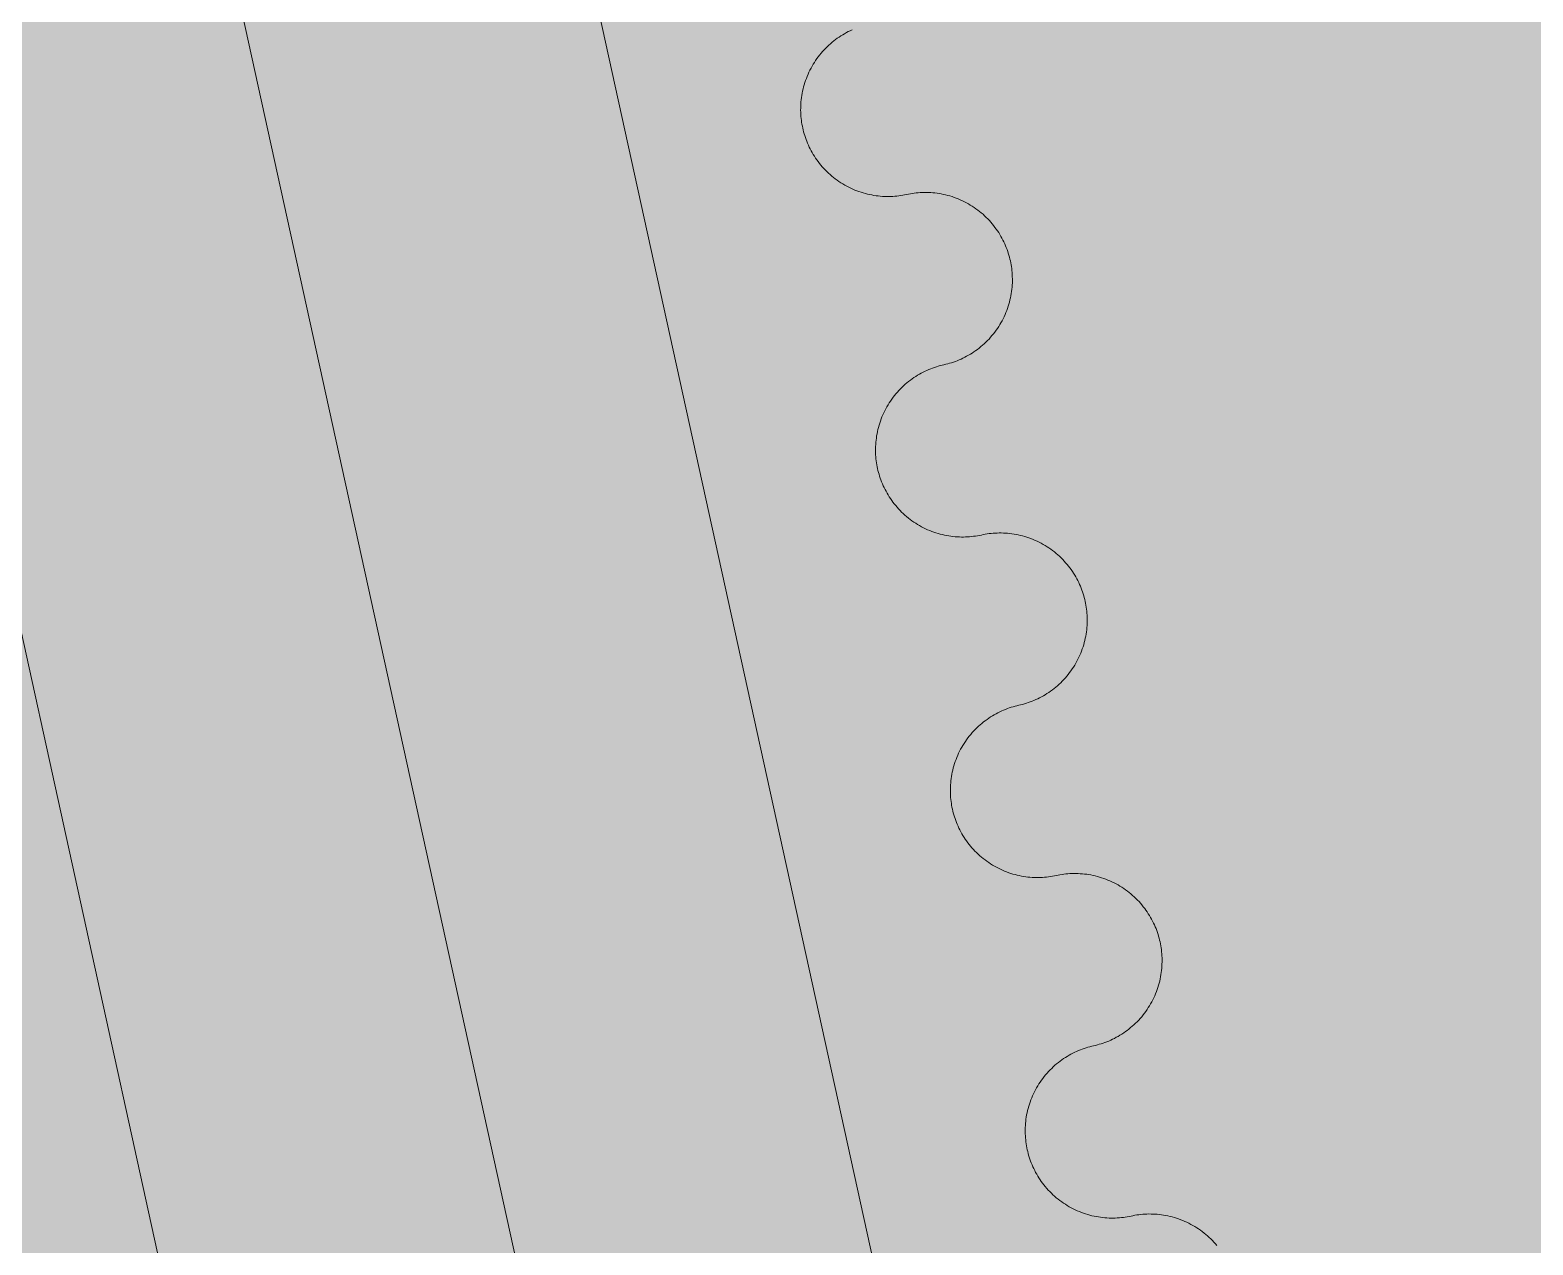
# Model space of a CAD drawing. Header units: millimetres. Extents: x 833941507 to 1669051331, y 817666127 to 1636299673.
# Drawn here: x 834549653.9 to 834549869.4, y 817982175.6 to 817982349.8 of the extents above; entities that cross this region are included whole.
import ezdxf

# ---------------------------------------------------------------- set-up
doc = ezdxf.new("R2010")
doc.units = ezdxf.units.MM
doc.header["$LTSCALE"] = 3
for name, color, linetype, lineweight in [('Hatch (LTC&CB)', 252, 'Continuous', 35), ('UAJ-23FLOR-h', 251, 'Continuous', 9), ('UAJ-42INFI', 1, 'Continuous', 18), ('UAJ-42INFI-h', 251, 'Continuous', 9)]:
    doc.layers.add(name, color=color, linetype=linetype, lineweight=lineweight)
doc.layers.add('UAJ-00XREF', color=7, linetype='Continuous')

# ---------------------------------------------------------------- blocks, each defined once
blk = doc.blocks.new('GBP-LTC-LB01')
at = {"layer": 'UAJ-23FLOR-h'}
h = blk.add_hatch(dxfattribs=at)
h.set_pattern_fill('EARTH,_O', color=256, scale=180, angle=45)
h.set_pattern_definition([(48.9989, (834576001.8, 818046085.3), (-112.727, 1612.5107), [1143, -1143]), (48.9989, (834575678.3, 818046366.6), (-112.727, 1612.5107), [1143, -1143]), (48.9989, (834575354.8, 818046647.8), (-112.727, 1612.5107), [1143, -1143]), (138.9989, (834575340.7, 818046849.3), (-1612.5107, -112.727), [1143, -1143]), (138.9989, (834575621.9, 818047172.8), (-1612.5107, -112.727), [1143, -1143]), (138.9989, (834575903.1, 818047496.3), (-1612.5107, -112.727), [1143, -1143])])
h.paths.add_polyline_path([(834572173.05, 818200349.17), (834310583.74, 818182062.08), (834331502.24, 817882831.69), (834364939.69, 817885169.23), (834473095.7, 818011283.6), (834480533.7, 818020120.4), (834485095.05, 818025709.55), (834491375.7, 818033619), (834497063.4, 818041013), (834493145.8, 818043678.7), (834512788.5, 818074029.25), (834518712.45, 818083675.25), (834526231.3, 818096325.1), (834534646.05, 818111073.05), (834545956, 818131981.3), (834557204.6, 818154198.8), (834564040, 818168496.8), (834570941.16, 818183576.43), (834578367.8, 818200696.3)])
h.paths.add_polyline_path([(834382131.31, 817956469.98), (834418268.73, 817958996.07), (834422062.41, 817963855.9), (834428403.04, 817964299.38), (834467239.2, 818010695.58), (834466445.21, 818021738.79), (834476097.72, 818035709.03), (834485267.1, 818048983.2), (834487014.89, 818051460.43), (834497268.33, 818067303.42), (834492893.38, 818129890.09), (834448056.59, 818126755.66), (834416896.58, 818105052.11), (834382061.37, 818080788.99), (834386167.45, 818022059.16), (834377588.38, 818021459.47)], flags=16)
edge = h.paths.add_edge_path(flags=16)
edge.add_line((834540292.29, 818142076.07), (834533466.32, 818141614.13))
edge.add_line((834533466.32, 818141614.13), (834523258.01, 818143862.71))
edge.add_line((834523258.01, 818143862.71), (834525896.87, 818155838.93))
edge.add_arc((834558382.43, 818267025.45), 115835.02, 237.2183981, 253.7131266, ccw=False)
edge.add_line((834495664.92, 818169638.25), (834498267.59, 818132356.98))
edge.add_line((834498267.59, 818132356.98), (834496346.42, 818130135.01))
edge.add_line((834496346.42, 818130135.01), (834492879.88, 818129892.67))
edge.add_line((834492879.88, 818129892.67), (834494229.58, 818110587.62))
edge.add_line((834494229.58, 818110587.62), (834496326.13, 818110708.38))
edge.add_line((834496326.13, 818110708.38), (834498420.21, 818080753.55))
edge.add_line((834498420.21, 818080753.55), (834498046.12, 818080727.4))
edge.add_line((834498046.12, 818080727.4), (834498254.52, 818077746.38))
edge.add_line((834498254.52, 818077746.38), (834503061.09, 818078082.4))
edge.add_line((834503061.09, 818078082.4), (834504979.52, 818081212.1))
edge.add_line((834504979.52, 818081212.1), (834509429.02, 818088470.93))
edge.add_line((834509429.02, 818088470.93), (834515217.16, 818097913.59))
edge.add_line((834515217.16, 818097913.59), (834526067.43, 818116415.54))
edge.add_line((834526067.43, 818116415.54), (834532489.2, 818127888.68))
edge.add_line((834532489.2, 818127888.68), (834534830.9, 818132146.3))
edge.add_line((834534830.9, 818132146.3), (834540292.29, 818142076.07))
h = blk.add_hatch(dxfattribs=at)
h.set_pattern_fill('EARTH,_O', color=256, scale=180, angle=45)
h.set_pattern_definition([(45.0000001, (-1082349.7, 54794.9), (-3e-06, 1616.4461018), [1143, -1143]), (45.0000001, (-1082652.8, 55098), (-3e-06, 1616.4461018), [1143, -1143]), (45.0000001, (-1082955.9, 55401.1), (-3e-06, 1616.4461018), [1143, -1143]), (135.0000001, (-1082955.9, 55603.1), (-1616.4461018, -3e-06), [1143, -1143]), (135.0000001, (-1082652.8, 55906.2), (-1616.4461018, -3e-06), [1143, -1143]), (135.0000001, (-1082349.7, 56209.3), (-1616.4461018, -3e-06), [1143, -1143])])
h.paths.add_polyline_path([(834669469.25, 818015499.17), (834651080.82, 818014213.79), (834651091.33, 818014066.03), (834669479.76, 818015351.52)], flags=16)
edge = h.paths.add_edge_path()
edge.add_arc((834611763.61, 818123015.07), 22001.28, 94.000719, 118.688683)
edge.add_line((834601201.89, 818142315.5), (834593918.34, 818141228.38))
edge.add_arc((834611768.4, 818123014.03), 25502.69, 93.997159, 134.421275, ccw=False)
edge.add_line((834609990.68, 818148454.69), (834618164.36, 818149025.84))
edge.add_line((834618164.36, 818149025.84), (834618408.29, 818145534.91))
edge.add_line((834618408.29, 818145534.91), (834616365.41, 818145392.16))
edge.add_line((834616365.41, 818145392.16), (834616609.39, 818141900.69))
edge.add_line((834616609.39, 818141900.69), (834611621.55, 818141552.15))
edge.add_line((834611621.55, 818141552.15), (834611377.61, 818145043.07))
edge.add_line((834611377.61, 818145043.07), (834610228.61, 818144962.74))
h.paths.add_polyline_path([(834673232.94, 818197365.88), (834607546.49, 818192773.89), (834599172.5, 818174435.3), (834588349.1, 818152374.5), (834578621.55, 818133890.65), (834568418.3, 818115665.3), (834556456.7, 818095618.3), (834546606.4, 818080041.6), (834532219.3, 818058623.75), (834523692.15, 818046595.75), (834515683.5, 818035708.5), (834508244.2, 818025929.9), (834500656.3, 818016266.1), (834489786.8, 818002934.1), (834483448.3, 817995421.3), (834478637.6, 817989841.7), (834458453.75, 817967379.3), (834441506.5, 817949096.36), (834383075.75, 817886437.08), (834482026.69, 817893354.51), (834551919.04, 817920008.6), (834634905.13, 817930637.13), (834634023, 817939309.35), (834633770.07, 817941795.89), (834633577.69, 817943687.02), (834508697.04, 817930983.61), (834507053.46, 817930191.44), (834506409.46, 817939426.96), (834507656.94, 817945566.73), (834503417.08, 818006767.03), (834503064.37, 818011762.67), (834514052.91, 818025791.94), (834520784.65, 818034889.35), (834526318.86, 818042436.94), (834532381.69, 818050705.63), (834536345.72, 818056472.68), (834542258.41, 818065225.62), (834550405.86, 818077286.91), (834561579, 818095001.96), (834574522.66, 818117080.03), (834587768.88, 818140310.21), (834609774.13, 818143594.98), (834610001.97, 818140335.89), (834634252.54, 818142031.47), (834636806.9, 818105492.47), (834642791.48, 818105913.75), (834646278.56, 818056032.58), (834640293.17, 818055614.16), (834643382.34, 818011424.91), (834641138.41, 818011267.96), (834645775.78, 817944927.87), (834639048.36, 817944243.52), (834640362.12, 817931328.11), (834651070.39, 817932706.91), (834650587.67, 817936476.13), (834685105.74, 817940896.86), (834685588.46, 817937127.64), (834691373.79, 817937868.57)])
blk = doc.blocks.new('inf_010')
at = {"layer": 'UAJ-42INFI'}
for points in [[(889561985.24, 757791458.69), (889561984.96, 757791458.65), (889561984.68, 757791458.62), (889561984.4, 757791458.59), (889561984.12, 757791458.57), (889561983.83, 757791458.56), (889561983.54, 757791458.55), (889561983.25, 757791458.55), (889561982.96, 757791458.56), (889561982.66, 757791458.57), (889561982.36, 757791458.6), (889561982.06, 757791458.62), (889561981.76, 757791458.66), (889561981.46, 757791458.7), (889561981.16, 757791458.76), (889561980.86, 757791458.82), (889561980.56, 757791458.88), (889561980.26, 757791458.96), (889561979.95, 757791459.04), (889561979.65, 757791459.13), (889561979.35, 757791459.23), (889561979.06, 757791459.34), (889561978.76, 757791459.45), (889561978.46, 757791459.57), (889561978.17, 757791459.7), (889561977.88, 757791459.84), (889561977.6, 757791459.99), (889561977.31, 757791460.14), (889561977.03, 757791460.3), (889561976.76, 757791460.47), (889561976.49, 757791460.64), (889561976.22, 757791460.83), (889561975.96, 757791461.02), (889561975.7, 757791461.21), (889561975.45, 757791461.42), (889561975.2, 757791461.63), (889561974.96, 757791461.84), (889561974.73, 757791462.06), (889561974.5, 757791462.29), (889561974.28, 757791462.52), (889561974.06, 757791462.76), (889561973.85, 757791463), (889561973.65, 757791463.25), (889561973.45, 757791463.5), (889561973.27, 757791463.75), (889561973.08, 757791464.01), (889561972.91, 757791464.27), (889561972.74, 757791464.54), (889561972.59, 757791464.8), (889561972.43, 757791465.07), (889561972.29, 757791465.34), (889561972.15, 757791465.62), (889561972.03, 757791465.89), (889561971.9, 757791466.17), (889561971.79, 757791466.45), (889561971.68, 757791466.73), (889561971.58, 757791467.01), (889561971.49, 757791467.29), (889561971.41, 757791467.57), (889561971.33, 757791467.84), (889561971.26, 757791468.12), (889561971.2, 757791468.4), (889561971.14, 757791468.68), (889561971.09, 757791468.95), (889561971.05, 757791469.23), (889561971.01, 757791469.5), (889561970.98, 757791469.78), (889561970.95, 757791470.06), (889561970.93, 757791470.34), (889561970.92, 757791470.63), (889561970.91, 757791470.92), (889561970.91, 757791471.21), (889561970.92, 757791471.51), (889561970.93, 757791471.8), (889561970.96, 757791472.1), (889561970.98, 757791472.4), (889561971.02, 757791472.7), (889561971.06, 757791473), (889561971.12, 757791473.3), (889561971.17, 757791473.6), (889561971.24, 757791473.91), (889561971.32, 757791474.21), (889561971.4, 757791474.51), (889561971.49, 757791474.81), (889561971.59, 757791475.11), (889561971.7, 757791475.41), (889561971.81, 757791475.7), (889561971.93, 757791476), (889561972.06, 757791476.29), (889561972.2, 757791476.58), (889561972.35, 757791476.87), (889561972.5, 757791477.15), (889561972.66, 757791477.43), (889561972.83, 757791477.7), (889561973, 757791477.98), (889561973.19, 757791478.24), (889561973.38, 757791478.5), (889561973.57, 757791478.76), (889561973.78, 757791479.01), (889561973.98, 757791479.26), (889561974.2, 757791479.5), (889561974.42, 757791479.74), (889561974.65, 757791479.96), (889561974.88, 757791480.19), (889561975.12, 757791480.4), (889561975.36, 757791480.61), (889561975.61, 757791480.81), (889561975.86, 757791481.01), (889561976.11, 757791481.2), (889561976.37, 757791481.38), (889561976.63, 757791481.55), (889561976.89, 757791481.72), (889561977.16, 757791481.88), (889561977.43, 757791482.03), (889561977.7, 757791482.17), (889561977.98, 757791482.31), (889561978.25, 757791482.44), (889561978.53, 757791482.56), (889561978.81, 757791482.67), (889561979.09, 757791482.78)], [(889561988.89, 757791433.95), (889561989.16, 757791434), (889561989.44, 757791434.05), (889561989.71, 757791434.1), (889561989.99, 757791434.17), (889561990.27, 757791434.24), (889561990.55, 757791434.32), (889561990.83, 757791434.4), (889561991.11, 757791434.49), (889561991.39, 757791434.59), (889561991.67, 757791434.7), (889561991.94, 757791434.81), (889561992.22, 757791434.93), (889561992.5, 757791435.06), (889561992.77, 757791435.2), (889561993.04, 757791435.34), (889561993.31, 757791435.49), (889561993.58, 757791435.65), (889561993.84, 757791435.82), (889561994.11, 757791435.99), (889561994.36, 757791436.17), (889561994.62, 757791436.36), (889561994.87, 757791436.56), (889561995.12, 757791436.76), (889561995.36, 757791436.97), (889561995.59, 757791437.18), (889561995.83, 757791437.41), (889561996.05, 757791437.64), (889561996.27, 757791437.87), (889561996.49, 757791438.11), (889561996.7, 757791438.36), (889561996.9, 757791438.61), (889561997.1, 757791438.87), (889561997.29, 757791439.13), (889561997.47, 757791439.4), (889561997.65, 757791439.67), (889561997.81, 757791439.94), (889561997.97, 757791440.22), (889561998.13, 757791440.51), (889561998.27, 757791440.79), (889561998.41, 757791441.08), (889561998.54, 757791441.37), (889561998.66, 757791441.67), (889561998.78, 757791441.96), (889561998.89, 757791442.26), (889561998.98, 757791442.56), (889561999.07, 757791442.86), (889561999.16, 757791443.16), (889561999.23, 757791443.47), (889561999.3, 757791443.77), (889561999.36, 757791444.07), (889561999.41, 757791444.37), (889561999.45, 757791444.67), (889561999.49, 757791444.97), (889561999.52, 757791445.27), (889561999.54, 757791445.57), (889561999.55, 757791445.86), (889561999.56, 757791446.16), (889561999.56, 757791446.45), (889561999.56, 757791446.74), (889561999.54, 757791447.03), (889561999.52, 757791447.31), (889561999.5, 757791447.59), (889561999.47, 757791447.87), (889561999.43, 757791448.15), (889561999.39, 757791448.42), (889561999.34, 757791448.69), (889561999.28, 757791448.97), (889561999.21, 757791449.25), (889561999.14, 757791449.53), (889561999.07, 757791449.81), (889561998.98, 757791450.09), (889561998.89, 757791450.37), (889561998.79, 757791450.64), (889561998.68, 757791450.92), (889561998.57, 757791451.2), (889561998.45, 757791451.48), (889561998.32, 757791451.75), (889561998.18, 757791452.03), (889561998.04, 757791452.3), (889561997.89, 757791452.57), (889561997.73, 757791452.84), (889561997.56, 757791453.1), (889561997.39, 757791453.36), (889561997.21, 757791453.62), (889561997.02, 757791453.88), (889561996.83, 757791454.13), (889561996.62, 757791454.37), (889561996.41, 757791454.61), (889561996.2, 757791454.85), (889561995.98, 757791455.08), (889561995.75, 757791455.31), (889561995.51, 757791455.53), (889561995.27, 757791455.75), (889561995.03, 757791455.96), (889561994.77, 757791456.16), (889561994.52, 757791456.35), (889561994.25, 757791456.54), (889561993.99, 757791456.73), (889561993.72, 757791456.9), (889561993.44, 757791457.07), (889561993.16, 757791457.23), (889561992.88, 757791457.39), (889561992.59, 757791457.53), (889561992.3, 757791457.67), (889561992.01, 757791457.8), (889561991.72, 757791457.92), (889561991.42, 757791458.04), (889561991.12, 757791458.14), (889561990.82, 757791458.24), (889561990.52, 757791458.33), (889561990.22, 757791458.41), (889561989.92, 757791458.49), (889561989.62, 757791458.56), (889561989.31, 757791458.62), (889561989.01, 757791458.67), (889561988.71, 757791458.71), (889561988.41, 757791458.75), (889561988.11, 757791458.78), (889561987.81, 757791458.8), (889561987.52, 757791458.81), (889561987.22, 757791458.82), (889561986.93, 757791458.82), (889561986.64, 757791458.81), (889561986.36, 757791458.8), (889561986.07, 757791458.78), (889561985.79, 757791458.75), (889561985.51, 757791458.72), (889561985.24, 757791458.69)], [(889561992.54, 757791409.22), (889561992.26, 757791409.18), (889561991.99, 757791409.15), (889561991.7, 757791409.13), (889561991.42, 757791409.11), (889561991.13, 757791409.09), (889561990.84, 757791409.09), (889561990.55, 757791409.09), (889561990.26, 757791409.1), (889561989.96, 757791409.11), (889561989.67, 757791409.13), (889561989.37, 757791409.16), (889561989.07, 757791409.2), (889561988.77, 757791409.24), (889561988.46, 757791409.29), (889561988.16, 757791409.35), (889561987.86, 757791409.42), (889561987.56, 757791409.49), (889561987.26, 757791409.58), (889561986.96, 757791409.67), (889561986.66, 757791409.76), (889561986.36, 757791409.87), (889561986.06, 757791409.99), (889561985.77, 757791410.11), (889561985.47, 757791410.24), (889561985.19, 757791410.38), (889561984.9, 757791410.52), (889561984.62, 757791410.68), (889561984.34, 757791410.84), (889561984.06, 757791411.01), (889561983.79, 757791411.18), (889561983.52, 757791411.36), (889561983.26, 757791411.55), (889561983, 757791411.75), (889561982.75, 757791411.95), (889561982.5, 757791412.16), (889561982.26, 757791412.38), (889561982.03, 757791412.6), (889561981.8, 757791412.82), (889561981.58, 757791413.06), (889561981.36, 757791413.29), (889561981.15, 757791413.53), (889561980.95, 757791413.78), (889561980.76, 757791414.03), (889561980.57, 757791414.29), (889561980.39, 757791414.54), (889561980.21, 757791414.81), (889561980.05, 757791415.07), (889561979.89, 757791415.34), (889561979.74, 757791415.61), (889561979.59, 757791415.88), (889561979.46, 757791416.15), (889561979.33, 757791416.43), (889561979.21, 757791416.71), (889561979.09, 757791416.98), (889561978.99, 757791417.26), (889561978.89, 757791417.54), (889561978.79, 757791417.82), (889561978.71, 757791418.1), (889561978.63, 757791418.38), (889561978.56, 757791418.66), (889561978.5, 757791418.94), (889561978.44, 757791419.21), (889561978.39, 757791419.49), (889561978.35, 757791419.76), (889561978.31, 757791420.04), (889561978.28, 757791420.32), (889561978.25, 757791420.6), (889561978.23, 757791420.88), (889561978.22, 757791421.17), (889561978.21, 757791421.46), (889561978.21, 757791421.75), (889561978.22, 757791422.04), (889561978.24, 757791422.34), (889561978.26, 757791422.64), (889561978.29, 757791422.94), (889561978.32, 757791423.24), (889561978.37, 757791423.54), (889561978.42, 757791423.84), (889561978.48, 757791424.14), (889561978.54, 757791424.44), (889561978.62, 757791424.74), (889561978.7, 757791425.05), (889561978.79, 757791425.35), (889561978.89, 757791425.65), (889561979, 757791425.94), (889561979.11, 757791426.24), (889561979.23, 757791426.53), (889561979.36, 757791426.83), (889561979.5, 757791427.12), (889561979.65, 757791427.4), (889561979.8, 757791427.69), (889561979.96, 757791427.96), (889561980.13, 757791428.24), (889561980.31, 757791428.51), (889561980.49, 757791428.78), (889561980.68, 757791429.04), (889561980.88, 757791429.3), (889561981.08, 757791429.55), (889561981.29, 757791429.8), (889561981.5, 757791430.04), (889561981.72, 757791430.27), (889561981.95, 757791430.5), (889561982.18, 757791430.72), (889561982.42, 757791430.94), (889561982.66, 757791431.15), (889561982.91, 757791431.35), (889561983.16, 757791431.55), (889561983.41, 757791431.73), (889561983.67, 757791431.91), (889561983.93, 757791432.09), (889561984.2, 757791432.25), (889561984.46, 757791432.41), (889561984.73, 757791432.56), (889561985.01, 757791432.71), (889561985.28, 757791432.85), (889561985.56, 757791432.97), (889561985.83, 757791433.1), (889561986.11, 757791433.21), (889561986.39, 757791433.32), (889561986.67, 757791433.42), (889561986.95, 757791433.51), (889561987.23, 757791433.59), (889561987.51, 757791433.67), (889561987.78, 757791433.74), (889561988.06, 757791433.8), (889561988.34, 757791433.86), (889561988.61, 757791433.91), (889561988.89, 757791433.95)], [(889561996.19, 757791384.49), (889561996.46, 757791384.53), (889561996.74, 757791384.58), (889561997.02, 757791384.64), (889561997.29, 757791384.7), (889561997.57, 757791384.77), (889561997.85, 757791384.85), (889561998.13, 757791384.94), (889561998.41, 757791385.03), (889561998.69, 757791385.13), (889561998.97, 757791385.23), (889561999.25, 757791385.35), (889561999.52, 757791385.47), (889561999.8, 757791385.6), (889562000.07, 757791385.73), (889562000.34, 757791385.88), (889562000.61, 757791386.03), (889562000.88, 757791386.19), (889562001.15, 757791386.36), (889562001.41, 757791386.53), (889562001.67, 757791386.71), (889562001.92, 757791386.9), (889562002.17, 757791387.09), (889562002.42, 757791387.3), (889562002.66, 757791387.5), (889562002.9, 757791387.72), (889562003.13, 757791387.94), (889562003.36, 757791388.17), (889562003.58, 757791388.41), (889562003.79, 757791388.65), (889562004, 757791388.89), (889562004.2, 757791389.15), (889562004.4, 757791389.4), (889562004.59, 757791389.66), (889562004.77, 757791389.93), (889562004.95, 757791390.2), (889562005.12, 757791390.48), (889562005.28, 757791390.76), (889562005.43, 757791391.04), (889562005.58, 757791391.33), (889562005.71, 757791391.62), (889562005.84, 757791391.91), (889562005.97, 757791392.2), (889562006.08, 757791392.5), (889562006.19, 757791392.8), (889562006.29, 757791393.1), (889562006.38, 757791393.4), (889562006.46, 757791393.7), (889562006.53, 757791394), (889562006.6, 757791394.3), (889562006.66, 757791394.61), (889562006.71, 757791394.91), (889562006.76, 757791395.21), (889562006.79, 757791395.51), (889562006.82, 757791395.81), (889562006.84, 757791396.1), (889562006.86, 757791396.4), (889562006.86, 757791396.69), (889562006.86, 757791396.99), (889562006.86, 757791397.28), (889562006.84, 757791397.56), (889562006.83, 757791397.85), (889562006.8, 757791398.13), (889562006.77, 757791398.41), (889562006.73, 757791398.68), (889562006.69, 757791398.96), (889562006.64, 757791399.23), (889562006.58, 757791399.51), (889562006.52, 757791399.79), (889562006.45, 757791400.06), (889562006.37, 757791400.34), (889562006.28, 757791400.62), (889562006.19, 757791400.9), (889562006.09, 757791401.18), (889562005.99, 757791401.46), (889562005.87, 757791401.74), (889562005.75, 757791402.01), (889562005.62, 757791402.29), (889562005.49, 757791402.56), (889562005.34, 757791402.84), (889562005.19, 757791403.11), (889562005.03, 757791403.37), (889562004.87, 757791403.64), (889562004.69, 757791403.9), (889562004.51, 757791404.16), (889562004.32, 757791404.41), (889562004.13, 757791404.66), (889562003.93, 757791404.91), (889562003.72, 757791405.15), (889562003.5, 757791405.39), (889562003.28, 757791405.62), (889562003.05, 757791405.85), (889562002.81, 757791406.07), (889562002.57, 757791406.28), (889562002.33, 757791406.49), (889562002.08, 757791406.69), (889562001.82, 757791406.89), (889562001.56, 757791407.08), (889562001.29, 757791407.26), (889562001.02, 757791407.44), (889562000.74, 757791407.61), (889562000.46, 757791407.77), (889562000.18, 757791407.92), (889561999.89, 757791408.07), (889561999.6, 757791408.21), (889561999.31, 757791408.34), (889561999.02, 757791408.46), (889561998.72, 757791408.57), (889561998.42, 757791408.68), (889561998.12, 757791408.78), (889561997.82, 757791408.87), (889561997.52, 757791408.95), (889561997.22, 757791409.03), (889561996.92, 757791409.09), (889561996.62, 757791409.15), (889561996.31, 757791409.2), (889561996.01, 757791409.25), (889561995.71, 757791409.28), (889561995.41, 757791409.31), (889561995.12, 757791409.33), (889561994.82, 757791409.35), (889561994.53, 757791409.35), (889561994.23, 757791409.36), (889561993.94, 757791409.35), (889561993.66, 757791409.34), (889561993.37, 757791409.32), (889561993.09, 757791409.29), (889561992.81, 757791409.26), (889561992.54, 757791409.22)], [(889561999.84, 757791359.76), (889561999.57, 757791359.72), (889561999.29, 757791359.69), (889561999.01, 757791359.66), (889561998.72, 757791359.64), (889561998.44, 757791359.63), (889561998.15, 757791359.62), (889561997.85, 757791359.62), (889561997.56, 757791359.63), (889561997.26, 757791359.65), (889561996.97, 757791359.67), (889561996.67, 757791359.7), (889561996.37, 757791359.73), (889561996.07, 757791359.78), (889561995.77, 757791359.83), (889561995.46, 757791359.89), (889561995.16, 757791359.95), (889561994.86, 757791360.03), (889561994.56, 757791360.11), (889561994.26, 757791360.2), (889561993.96, 757791360.3), (889561993.66, 757791360.41), (889561993.36, 757791360.52), (889561993.07, 757791360.64), (889561992.78, 757791360.77), (889561992.49, 757791360.91), (889561992.2, 757791361.06), (889561991.92, 757791361.21), (889561991.64, 757791361.37), (889561991.36, 757791361.54), (889561991.09, 757791361.72), (889561990.82, 757791361.9), (889561990.56, 757791362.09), (889561990.31, 757791362.29), (889561990.05, 757791362.49), (889561989.81, 757791362.7), (889561989.57, 757791362.91), (889561989.33, 757791363.13), (889561989.1, 757791363.36), (889561988.88, 757791363.59), (889561988.66, 757791363.83), (889561988.46, 757791364.07), (889561988.25, 757791364.32), (889561988.06, 757791364.57), (889561987.87, 757791364.82), (889561987.69, 757791365.08), (889561987.52, 757791365.34), (889561987.35, 757791365.61), (889561987.19, 757791365.87), (889561987.04, 757791366.14), (889561986.89, 757791366.42), (889561986.76, 757791366.69), (889561986.63, 757791366.97), (889561986.51, 757791367.24), (889561986.39, 757791367.52), (889561986.29, 757791367.8), (889561986.19, 757791368.08), (889561986.1, 757791368.36), (889561986.01, 757791368.64), (889561985.93, 757791368.92), (889561985.86, 757791369.19), (889561985.8, 757791369.47), (889561985.74, 757791369.75), (889561985.69, 757791370.02), (889561985.65, 757791370.3), (889561985.61, 757791370.57), (889561985.58, 757791370.85), (889561985.56, 757791371.13), (889561985.54, 757791371.42), (889561985.52, 757791371.7), (889561985.52, 757791371.99), (889561985.52, 757791372.29), (889561985.52, 757791372.58), (889561985.54, 757791372.87), (889561985.56, 757791373.17), (889561985.59, 757791373.47), (889561985.62, 757791373.77), (889561985.67, 757791374.07), (889561985.72, 757791374.37), (889561985.78, 757791374.68), (889561985.85, 757791374.98), (889561985.92, 757791375.28), (889561986, 757791375.58), (889561986.09, 757791375.88), (889561986.19, 757791376.18), (889561986.3, 757791376.48), (889561986.41, 757791376.78), (889561986.54, 757791377.07), (889561986.67, 757791377.36), (889561986.8, 757791377.65), (889561986.95, 757791377.94), (889561987.1, 757791378.22), (889561987.26, 757791378.5), (889561987.43, 757791378.78), (889561987.61, 757791379.05), (889561987.79, 757791379.31), (889561987.98, 757791379.58), (889561988.18, 757791379.83), (889561988.38, 757791380.09), (889561988.59, 757791380.33), (889561988.8, 757791380.57), (889561989.03, 757791380.81), (889561989.25, 757791381.04), (889561989.48, 757791381.26), (889561989.72, 757791381.48), (889561989.96, 757791381.68), (889561990.21, 757791381.89), (889561990.46, 757791382.08), (889561990.71, 757791382.27), (889561990.97, 757791382.45), (889561991.23, 757791382.62), (889561991.5, 757791382.79), (889561991.77, 757791382.95), (889561992.04, 757791383.1), (889561992.31, 757791383.24), (889561992.58, 757791383.38), (889561992.86, 757791383.51), (889561993.14, 757791383.63), (889561993.41, 757791383.75), (889561993.69, 757791383.85), (889561993.97, 757791383.95), (889561994.25, 757791384.04), (889561994.53, 757791384.13), (889561994.81, 757791384.21), (889561995.09, 757791384.28), (889561995.36, 757791384.34), (889561995.64, 757791384.4), (889561995.92, 757791384.45), (889561996.19, 757791384.49)], [(889562003.49, 757791335.03), (889562003.77, 757791335.07), (889562004.04, 757791335.12), (889562004.32, 757791335.18), (889562004.6, 757791335.24), (889562004.87, 757791335.31), (889562005.15, 757791335.39), (889562005.43, 757791335.47), (889562005.71, 757791335.56), (889562005.99, 757791335.66), (889562006.27, 757791335.77), (889562006.55, 757791335.88), (889562006.82, 757791336.01), (889562007.1, 757791336.13), (889562007.37, 757791336.27), (889562007.65, 757791336.41), (889562007.92, 757791336.57), (889562008.18, 757791336.73), (889562008.45, 757791336.89), (889562008.71, 757791337.06), (889562008.97, 757791337.25), (889562009.22, 757791337.43), (889562009.47, 757791337.63), (889562009.72, 757791337.83), (889562009.96, 757791338.04), (889562010.2, 757791338.26), (889562010.43, 757791338.48), (889562010.66, 757791338.71), (889562010.88, 757791338.94), (889562011.09, 757791339.18), (889562011.3, 757791339.43), (889562011.51, 757791339.68), (889562011.7, 757791339.94), (889562011.89, 757791340.2), (889562012.07, 757791340.47), (889562012.25, 757791340.74), (889562012.42, 757791341.01), (889562012.58, 757791341.29), (889562012.73, 757791341.58), (889562012.88, 757791341.86), (889562013.02, 757791342.15), (889562013.15, 757791342.45), (889562013.27, 757791342.74), (889562013.38, 757791343.04), (889562013.49, 757791343.33), (889562013.59, 757791343.63), (889562013.68, 757791343.93), (889562013.76, 757791344.24), (889562013.84, 757791344.54), (889562013.9, 757791344.84), (889562013.96, 757791345.14), (889562014.01, 757791345.44), (889562014.06, 757791345.74), (889562014.09, 757791346.04), (889562014.12, 757791346.34), (889562014.14, 757791346.64), (889562014.16, 757791346.94), (889562014.17, 757791347.23), (889562014.17, 757791347.52), (889562014.16, 757791347.81), (889562014.15, 757791348.1), (889562014.13, 757791348.38), (889562014.1, 757791348.66), (889562014.07, 757791348.94), (889562014.03, 757791349.22), (889562013.99, 757791349.49), (889562013.94, 757791349.77), (889562013.88, 757791350.04), (889562013.82, 757791350.32), (889562013.75, 757791350.6), (889562013.67, 757791350.88), (889562013.59, 757791351.16), (889562013.49, 757791351.44), (889562013.4, 757791351.72), (889562013.29, 757791351.99), (889562013.17, 757791352.27), (889562013.05, 757791352.55), (889562012.92, 757791352.83), (889562012.79, 757791353.1), (889562012.64, 757791353.37), (889562012.49, 757791353.64), (889562012.33, 757791353.91), (889562012.17, 757791354.17), (889562011.99, 757791354.43), (889562011.81, 757791354.69), (889562011.62, 757791354.95), (889562011.43, 757791355.2), (889562011.23, 757791355.44), (889562011.02, 757791355.69), (889562010.8, 757791355.92), (889562010.58, 757791356.16), (889562010.35, 757791356.38), (889562010.12, 757791356.6), (889562009.88, 757791356.82), (889562009.63, 757791357.03), (889562009.38, 757791357.23), (889562009.12, 757791357.43), (889562008.86, 757791357.62), (889562008.59, 757791357.8), (889562008.32, 757791357.97), (889562008.04, 757791358.14), (889562007.76, 757791358.3), (889562007.48, 757791358.46), (889562007.2, 757791358.6), (889562006.91, 757791358.74), (889562006.61, 757791358.87), (889562006.32, 757791358.99), (889562006.02, 757791359.11), (889562005.73, 757791359.21), (889562005.43, 757791359.31), (889562005.12, 757791359.4), (889562004.82, 757791359.49), (889562004.52, 757791359.56), (889562004.22, 757791359.63), (889562003.92, 757791359.69), (889562003.62, 757791359.74), (889562003.31, 757791359.78), (889562003.01, 757791359.82), (889562002.72, 757791359.85), (889562002.42, 757791359.87), (889562002.12, 757791359.88), (889562001.83, 757791359.89), (889562001.54, 757791359.89), (889562001.25, 757791359.88), (889562000.96, 757791359.87), (889562000.68, 757791359.85), (889562000.39, 757791359.83), (889562000.12, 757791359.8), (889561999.84, 757791359.76)], [(889562007.14, 757791310.29), (889562006.87, 757791310.26), (889562006.59, 757791310.22), (889562006.31, 757791310.2), (889562006.03, 757791310.18), (889562005.74, 757791310.17), (889562005.45, 757791310.16), (889562005.16, 757791310.16), (889562004.86, 757791310.17), (889562004.57, 757791310.18), (889562004.27, 757791310.2), (889562003.97, 757791310.23), (889562003.67, 757791310.27), (889562003.37, 757791310.31), (889562003.07, 757791310.36), (889562002.77, 757791310.42), (889562002.46, 757791310.49), (889562002.16, 757791310.57), (889562001.86, 757791310.65), (889562001.56, 757791310.74), (889562001.26, 757791310.84), (889562000.96, 757791310.94), (889562000.67, 757791311.06), (889562000.37, 757791311.18), (889562000.08, 757791311.31), (889561999.79, 757791311.45), (889561999.5, 757791311.59), (889561999.22, 757791311.75), (889561998.94, 757791311.91), (889561998.67, 757791312.08), (889561998.39, 757791312.25), (889561998.13, 757791312.44), (889561997.86, 757791312.63), (889561997.61, 757791312.82), (889561997.36, 757791313.02), (889561997.11, 757791313.23), (889561996.87, 757791313.45), (889561996.63, 757791313.67), (889561996.4, 757791313.9), (889561996.18, 757791314.13), (889561995.97, 757791314.37), (889561995.76, 757791314.61), (889561995.56, 757791314.85), (889561995.36, 757791315.1), (889561995.17, 757791315.36), (889561994.99, 757791315.62), (889561994.82, 757791315.88), (889561994.65, 757791316.14), (889561994.49, 757791316.41), (889561994.34, 757791316.68), (889561994.2, 757791316.95), (889561994.06, 757791317.23), (889561993.93, 757791317.5), (889561993.81, 757791317.78), (889561993.7, 757791318.06), (889561993.59, 757791318.34), (889561993.49, 757791318.61), (889561993.4, 757791318.89), (889561993.31, 757791319.17), (889561993.24, 757791319.45), (889561993.17, 757791319.73), (889561993.1, 757791320.01), (889561993.05, 757791320.29), (889561993, 757791320.56), (889561992.95, 757791320.83), (889561992.91, 757791321.11), (889561992.88, 757791321.39), (889561992.86, 757791321.67), (889561992.84, 757791321.95), (889561992.83, 757791322.24), (889561992.82, 757791322.53), (889561992.82, 757791322.82), (889561992.83, 757791323.12), (889561992.84, 757791323.41), (889561992.86, 757791323.71), (889561992.89, 757791324.01), (889561992.93, 757791324.31), (889561992.97, 757791324.61), (889561993.02, 757791324.91), (889561993.08, 757791325.21), (889561993.15, 757791325.51), (889561993.22, 757791325.82), (889561993.31, 757791326.12), (889561993.4, 757791326.42), (889561993.5, 757791326.72), (889561993.6, 757791327.02), (889561993.72, 757791327.31), (889561993.84, 757791327.61), (889561993.97, 757791327.9), (889561994.11, 757791328.19), (889561994.25, 757791328.47), (889561994.41, 757791328.76), (889561994.57, 757791329.04), (889561994.74, 757791329.31), (889561994.91, 757791329.58), (889561995.09, 757791329.85), (889561995.28, 757791330.11), (889561995.48, 757791330.37), (889561995.68, 757791330.62), (889561995.89, 757791330.87), (889561996.11, 757791331.11), (889561996.33, 757791331.34), (889561996.55, 757791331.57), (889561996.79, 757791331.8), (889561997.02, 757791332.01), (889561997.27, 757791332.22), (889561997.51, 757791332.42), (889561997.76, 757791332.62), (889561998.02, 757791332.81), (889561998.28, 757791332.99), (889561998.54, 757791333.16), (889561998.8, 757791333.33), (889561999.07, 757791333.49), (889561999.34, 757791333.64), (889561999.61, 757791333.78), (889561999.88, 757791333.92), (889562000.16, 757791334.05), (889562000.44, 757791334.17), (889562000.72, 757791334.28), (889562000.99, 757791334.39), (889562001.27, 757791334.49), (889562001.55, 757791334.58), (889562001.83, 757791334.66), (889562002.11, 757791334.74), (889562002.39, 757791334.81), (889562002.67, 757791334.88), (889562002.94, 757791334.93), (889562003.22, 757791334.98), (889562003.49, 757791335.03)], [(889562019.12, 757791305.23), (889562018.93, 757791305.48), (889562018.73, 757791305.73), (889562018.53, 757791305.98), (889562018.32, 757791306.22), (889562018.1, 757791306.46), (889562017.88, 757791306.69), (889562017.65, 757791306.92), (889562017.42, 757791307.14), (889562017.18, 757791307.35), (889562016.93, 757791307.56), (889562016.68, 757791307.77), (889562016.42, 757791307.96), (889562016.16, 757791308.15), (889562015.89, 757791308.34), (889562015.62, 757791308.51), (889562015.35, 757791308.68), (889562015.07, 757791308.84), (889562014.78, 757791308.99), (889562014.5, 757791309.14), (889562014.21, 757791309.28), (889562013.92, 757791309.41), (889562013.62, 757791309.53), (889562013.33, 757791309.64), (889562013.03, 757791309.75), (889562012.73, 757791309.85), (889562012.43, 757791309.94), (889562012.13, 757791310.02), (889562011.82, 757791310.1), (889562011.52, 757791310.16), (889562011.22, 757791310.22), (889562010.92, 757791310.28), (889562010.62, 757791310.32), (889562010.32, 757791310.36), (889562010.02, 757791310.38), (889562009.72, 757791310.41), (889562009.42, 757791310.42), (889562009.13, 757791310.43), (889562008.84, 757791310.43), (889562008.55, 757791310.42), (889562008.26, 757791310.41), (889562007.98, 757791310.39), (889562007.7, 757791310.36), (889562007.42, 757791310.33), (889562007.14, 757791310.29)]]:
    blk.add_lwpolyline(points, dxfattribs=at)
blk = doc.blocks.new('3A35X-MADL-P-LT-B01-0')
at = {"layer": 'UAJ-42INFI'}
for p, q in [((834549520.29, 817983330.89), (834549799.1, 817982062.43)), ((834549471.45, 817983320.16), (834549750.26, 817982051.69))]:
    blk.add_line(p, q, dxfattribs=at)
at = {"layer": 'UAJ-42INFI-h'}
blk.add_line((834549422.62, 817983309.43), (834549701.43, 817982040.96), dxfattribs=at)
at = {"rotation": 3.998908525164564}
blk.add_blockref('inf_010', (-0.01, 0.01), dxfattribs=at)

msp = doc.modelspace()

# ---------------------------------------------------------------- hatches: boundary and pattern name
at = {"layer": 'Hatch (LTC&CB)'}
h = msp.add_hatch(dxfattribs=at)
h.set_pattern_fill('ANSI38', color=256, scale=100)
h.set_pattern_definition([(318.99984, (834479093.73, 818230174.15), (208.29942, 239.6197), []), (48.99984, (834479093.73, 818230174.15), (176.97914, 687.53882), [793.75, -476.25])])
edge = h.paths.add_edge_path()
edge.add_line((834601196.19, 818142314.52), (834603754.26, 818142696.37))
edge.add_line((834603754.26, 818142696.37), (834603901.9, 818141707.33))
edge.add_line((834603901.9, 818141707.33), (834603810.47, 818141693.69))
edge.add_arc((834611763.29, 818123016.36), 20300, 113.064358, 141.357581)
edge.add_line((834595907.81, 818135692.86), (834595395.45, 818135656.86))
edge.add_line((834595395.45, 818135656.86), (834583111.72, 818114341.03))
edge.add_line((834583111.72, 818114341.03), (834578121.58, 818106513.89))
edge.add_line((834578121.58, 818106513.89), (834575731.65, 818102809.5))
edge.add_line((834575731.65, 818102809.5), (834574387.45, 818100725.98))
edge.add_line((834574387.45, 818100725.98), (834573113.98, 818098752.1))
edge.add_line((834573113.98, 818098752.1), (834573145.25, 818098730.65))
edge.add_line((834573145.25, 818098730.65), (834569989.11, 818093770.2))
edge.add_line((834569989.11, 818093770.2), (834566535, 818088385.68))
edge.add_line((834566535, 818088385.68), (834566514.09, 818088398.3))
edge.add_line((834566514.09, 818088398.3), (834558743.61, 818076256.63))
edge.add_line((834558743.61, 818076256.63), (834557653.4, 818074495.71))
edge.add_line((834557653.4, 818074495.71), (834553498.92, 818068288.56))
edge.add_line((834553498.92, 818068288.56), (834548580.86, 818060932.13))
edge.add_line((834548580.86, 818060932.13), (834544328.26, 818054726.34))
edge.add_line((834544328.26, 818054726.34), (834544332.15, 818054704.66))
edge.add_line((834544332.15, 818054704.66), (834540324.6, 818048716.69))
edge.add_line((834540324.6, 818048716.69), (834541041.32, 818048232.54))
edge.add_line((834541041.32, 818048232.54), (834540089.73, 818046823.83))
edge.add_line((834540089.73, 818046823.83), (834539737.55, 818047061.73))
edge.add_line((834539737.55, 818047061.73), (834533115.75, 818038377.74))
edge.add_line((834533115.75, 818038377.74), (834515220.96, 818015146.63))
edge.add_arc((834538026.01, 818000636.26), 27030, 147.532263, 176.187088)
edge.add_line((834511055.84, 818002433.72), (834511444.99, 817996891.23))
edge.add_line((834511444.99, 817996891.23), (834511474.11, 817996474.65))
edge.add_line((834511474.11, 817996474.65), (834508641.22, 817996276.61))
edge.add_line((834508641.22, 817996276.61), (834508910.68, 817992422.05))
edge.add_line((834508910.68, 817992422.05), (834511353.38, 817992955.96))
edge.add_line((834511353.38, 817992955.96), (834513357.66, 817964213.01))
edge.add_line((834513357.66, 817964213.01), (834513308.95, 817964209.6))
edge.add_line((834513308.95, 817964209.6), (834513879.4, 817955918.75))
edge.add_line((834513879.4, 817955918.75), (834514876.61, 817955988.46))
edge.add_line((834514876.61, 817955988.46), (834515053.07, 817953464.41))
edge.add_arc((834528221.07, 817954382.99), 13200, 183.990417, 259.837233)
edge.add_line((834525891.99, 817941390.09), (834525974.53, 817940578.71))
edge.add_line((834525974.53, 817940578.71), (834555356.34, 817943567.49))
edge.add_line((834555356.34, 817943567.49), (834594711.69, 817947570.8))
edge.add_line((834594711.69, 817947570.8), (834594754.2, 817947152.96))
edge.add_line((834594754.2, 817947152.96), (834616096.9, 817949323.98))
edge.add_line((834616096.9, 817949323.98), (834631854.21, 817950926.85))
edge.add_line((834631854.21, 817950926.85), (834631836.71, 817951177.16))
edge.add_line((834631836.71, 817951177.16), (834639760.38, 817951731.08))
edge.add_line((834639760.38, 817951731.08), (834640506.97, 817944391.59))
edge.add_line((834640506.97, 817944391.59), (834508703.57, 817930984.28))
edge.add_line((834508703.57, 817930984.28), (834508663.51, 817930982.16))
edge.add_line((834508663.51, 817930982.16), (834507053.46, 817930191.44))
edge.add_line((834507053.46, 817930191.44), (834506409.46, 817939426.96))
edge.add_line((834506409.46, 817939426.96), (834507674.95, 817945699.32))
edge.add_line((834507674.95, 817945699.32), (834503067.5, 818011766.68))
edge.add_line((834503067.5, 818011766.68), (834515005.94, 818027008.3))
edge.add_line((834515005.94, 818027008.3), (834526318.86, 818042436.95))
edge.add_line((834526318.86, 818042436.95), (834533248.43, 818051887.55))
edge.add_line((834533248.43, 818051887.55), (834545204.94, 818069586.37))
edge.add_line((834545204.94, 818069586.37), (834551695.41, 818079200.62))
edge.add_line((834551695.41, 818079200.62), (834551700.66, 818079300.57))
edge.add_line((834551700.66, 818079300.57), (834554860.11, 818084257.51))
edge.add_line((834554860.11, 818084257.51), (834556162.94, 818086301.54))
edge.add_line((834556162.94, 818086301.54), (834561579.11, 818095002.15))
edge.add_line((834561579.11, 818095002.15), (834564610.19, 818100023.59))
edge.add_line((834564610.19, 818100023.59), (834566711.84, 818103505.28))
edge.add_line((834566711.84, 818103505.28), (834567220.96, 818104369.68))
edge.add_line((834567220.96, 818104369.68), (834571219.85, 818111331.33))
edge.add_line((834571219.85, 818111331.33), (834579233.58, 818125278.3))
edge.add_line((834579233.58, 818125278.3), (834584805.19, 818135090.79))
edge.add_line((834584805.19, 818135090.79), (834587768.44, 818140310.15))
edge.add_line((834587768.44, 818140310.15), (834593953.37, 818141233.38))
edge.add_arc((834611682.41, 818123278.84), 25232.61, 93.846032, 134.637937, ccw=False)
edge.add_line((834609989.92, 818148454.62), (834618164.07, 818149025.82))
edge.add_line((834618164.07, 818149025.82), (834618408.01, 818145534.9))
edge.add_line((834618408.01, 818145534.9), (834616365.13, 818145392.15))
edge.add_line((834616365.13, 818145392.15), (834616609.11, 818141900.67))
edge.add_line((834616609.11, 818141900.67), (834611621.27, 818141552.12))
edge.add_line((834611621.27, 818141552.12), (834611377.33, 818145043.04))
edge.add_arc((834611845.2, 818122938.11), 22109.88, 91.212521, 118.792578)
h = msp.add_hatch(color=256, dxfattribs=at)
h.dxf.hatch_style = 1
edge = h.paths.add_edge_path()
edge.add_line((834513358.83, 817964213.1), (834514805.29, 817964314.21))
edge.add_line((834514805.29, 817964314.21), (834514905.32, 817962883.32))
edge.add_line((834514905.32, 817962883.32), (834522015.98, 817959924.65))
edge.add_line((834522015.98, 817959924.65), (834527599.83, 817958234.85))
edge.add_line((834527599.83, 817958234.85), (834531627.41, 817957331.96))
edge.add_line((834531627.41, 817957331.96), (834538597.73, 817957185.8))
edge.add_line((834538597.73, 817957185.8), (834550283.84, 817958000.71))
edge.add_line((834550283.84, 817958000.71), (834576164.25, 817960699.31))
edge.add_arc((834571429.66, 818001700.88), 41274.03, 276.586959, 289.104779)
edge.add_line((834584938.52, 817962700.16), (834585387.44, 817962731.44))
edge.add_line((834585387.44, 817962731.44), (834585119.41, 817966565.54))
edge.add_line((834585119.41, 817966565.54), (834584671.75, 817966534.24))
edge.add_line((834584671.75, 817966534.24), (834582845.22, 817993361.89))
edge.add_line((834582845.22, 817993361.89), (834584586.66, 817993483.63))
edge.add_line((834584586.66, 817993483.63), (834584565.21, 817993788.17))
edge.add_line((834584565.21, 817993788.17), (834583546.6, 817993716.97))
edge.add_line((834583546.6, 817993716.97), (834579511.62, 818051438.28))
edge.add_line((834579511.62, 818051438.28), (834571357.07, 818050868.21))
edge.add_line((834571357.07, 818050868.21), (834571728.42, 818045556.24))
edge.add_line((834571728.42, 818045556.24), (834551421, 818044136.6))
edge.add_line((834551421, 818044136.6), (834550915.36, 818053251.15))
edge.add_line((834550915.36, 818053251.15), (834550067.43, 818053191.87))
edge.add_line((834550067.43, 818053191.87), (834547980.34, 818050328.44))
edge.add_line((834547980.34, 818050328.44), (834547993.72, 818050137.14))
edge.add_line((834547993.72, 818050137.14), (834537098.76, 818035335.08))
edge.add_line((834537098.76, 818035335.08), (834533115.75, 818038377.74))
edge.add_line((834533115.75, 818038377.74), (834521762.77, 818023639.24))
edge.add_line((834521762.77, 818023639.24), (834515226.35, 818015153.63))
edge.add_arc((834538313.07, 818000540.46), 27322.9, 147.66747, 176.026674)
edge.add_line((834511055.84, 818002433.72), (834511474.11, 817996474.65))
edge.add_line((834511474.11, 817996474.65), (834508641.22, 817996276.61))
edge.add_line((834508641.22, 817996276.61), (834508910.68, 817992422.05))
edge.add_line((834508910.68, 817992422.05), (834511349.45, 817992955.1))
edge.add_line((834511349.45, 817992955.1), (834511354.85, 817992876.6))
edge.add_line((834511354.85, 817992876.6), (834513358.66, 817964213.08))
edge.add_line((834513358.66, 817964213.08), (834513358.83, 817964213.1))

# ---------------------------------------------------------------- block references
msp.add_blockref('GBP-LTC-LB01', (0, 0))
at = {"layer": 'UAJ-00XREF', "ltscale": 10, "rotation": 8.262983694057247e-05}
msp.add_blockref('3A35X-MADL-P-LT-B01-0', (1179.72, -1203.53), dxfattribs=at)

doc.saveas('drawing.dxf')
